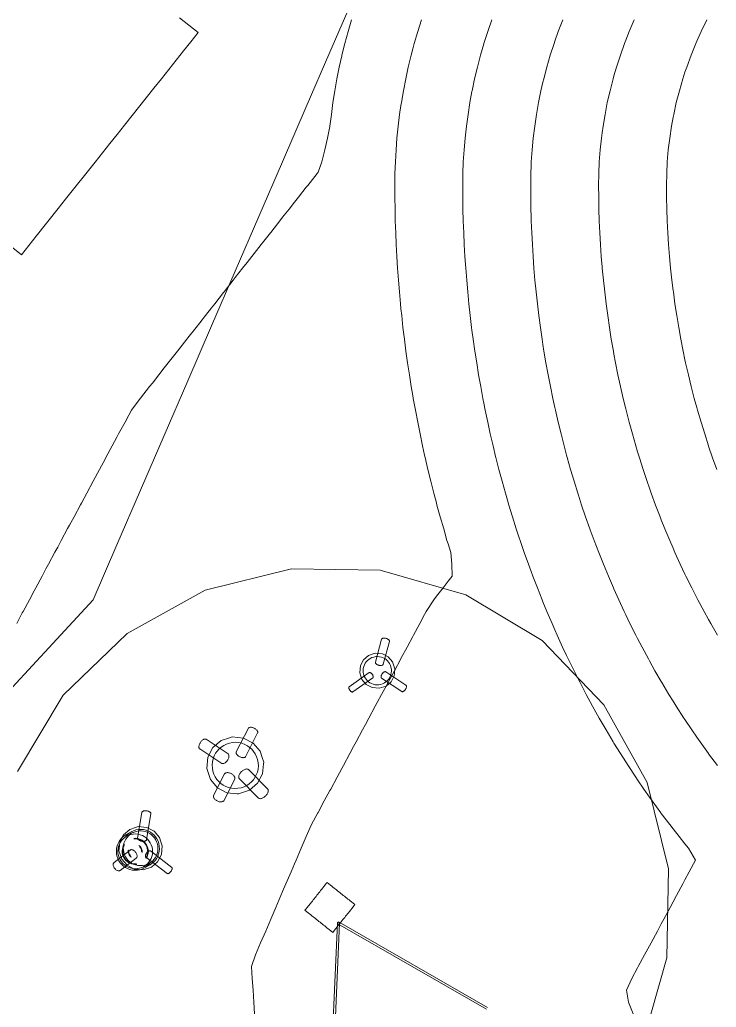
# Model space of a CAD drawing. Header units: millimetres. Extents: x -31757 to 121236, y -27283 to 59400.
# Drawn here: x 61016 to 66902, y 12460 to 20803 of the extents above; entities that cross this region are included whole.
import ezdxf

# ---------------------------------------------------------------- set-up
doc = ezdxf.new("R2010")
doc.units = ezdxf.units.MM
doc.layers.add('10_見えがかり', color=7, linetype='Continuous', lineweight=13)
doc.layers.add('30_敷地・外構', color=8, linetype='Continuous', lineweight=9)

msp = doc.modelspace()

# ---------------------------------------------------------------- linework, layer by layer
at = {"layer": '10_見えがかり'}
for points in [[(62367.2, 20820), (62523.7, 20695.5), (62461.5, 20617.3), (62399.2, 20539), (62212.5, 20304.2), (62150.2, 20226), (61901.2, 19912.9), (61839, 19834.7), (61776.7, 19756.4), (61714.5, 19678.1), (61652.2, 19599.9), (61403.2, 19286.8), (61340.9, 19208.6), (61154.2, 18973.8), (61091.9, 18895.5), (61029.7, 18817.3), (60560.1, 19190.8)], [(61924.1, 15618.4), (62581.7, 15982.9), (63311.2, 16164.8), (64062.9, 16151.6), (64785.6, 15944.4), (65430, 15557.2), (65952.3, 15016.4), (66316.8, 14358.8), (66498.7, 13629.3), (66485.5, 12877.6), (66278.3, 12154.9), (65891.1, 11510.4), (65350.3, 10988.2), (64692.7, 10623.7), (63963.2, 10441.8), (63211.5, 10454.9), (62488.8, 10662.1), (61844.3, 11049.4), (61322.1, 11590.2), (60957.6, 12247.7)], [(60996, 14451.7), (61383.3, 15096.1), (61924.1, 15618.4)], [(64045.8, 15350.4), (64041.9, 15351.9), (64038.1, 15353.6), (64034.4, 15355.7), (64031, 15357.9), (64028, 15360.4), (64025.5, 15362.9), (64023.6, 15365.5), (64022.3, 15368), (64021.6, 15370.5), (64021.4, 15372.7), (64021.7, 15374.8), (64074.2, 15568.8), (64075, 15570.7), (64076.3, 15572.6), (64078.2, 15574.3), (64080.6, 15575.9), (64083.5, 15577.1), (64087, 15578.1), (64090.8, 15578.7), (64094.8, 15578.9), (64099, 15578.8), (64103.2, 15578.4), (64107.4, 15577.7), (64111.3, 15576.7), (64115.2, 15575.6), (64119.1, 15574.1), (64123, 15572.3), (64126.7, 15570.3), (64130.1, 15568), (64133, 15565.6), (64135.5, 15563.1), (64137.4, 15560.5), (64138.8, 15557.9), (64139.5, 15555.5), (64139.7, 15553.2), (64139.4, 15551.2), (64086.9, 15357.2), (64086.1, 15355.2), (64084.8, 15353.3), (64082.9, 15351.6), (64080.5, 15350.1), (64077.5, 15348.8), (64074.1, 15347.9), (64070.3, 15347.3), (64066.3, 15347), (64062.1, 15347.2), (64057.8, 15347.6), (64053.7, 15348.3), (64049.7, 15349.2), (64045.8, 15350.4)], [(63962.8, 15432.8), (64020.4, 15451.8), (64080.8, 15446.3), (64130.4, 15420.3), (64166.9, 15377.8), (64166.9, 15377.8), (64185.8, 15320.2), (64182.5, 15283.1), (64180.3, 15259.8), (64154.3, 15210.2), (64111.8, 15173.7), (64054.2, 15154.7), (63993.8, 15160.2), (63944.2, 15186.3), (63907.7, 15228.7), (63888.8, 15286.3), (63894.3, 15346.7), (63920.3, 15396.3), (63962.8, 15432.8)], [(63935.4, 15365.9), (63943.7, 15377.7), (63953.3, 15388.4), (63964.7, 15398.3), (63977.7, 15406.9), (63992.1, 15414), (64007.6, 15419.1), (64023.8, 15422.1), (64040.2, 15422.8), (64056.5, 15421.3), (64072.1, 15417.7), (64086.7, 15412.2), (64099.9, 15405.1), (64111.7, 15396.9), (64122.5, 15387.2), (64132.3, 15375.8), (64141, 15362.9), (64148, 15348.5), (64153.1, 15333), (64156.1, 15316.8), (64156.9, 15300.3), (64155.3, 15284.1), (64151.7, 15268.5), (64146.2, 15253.9), (64139.2, 15240.6), (64130.9, 15228.8), (64121.3, 15218.1), (64109.9, 15208.2), (64096.9, 15199.6), (64082.5, 15192.5), (64067, 15187.4), (64050.8, 15184.4), (64034.4, 15183.7), (64018.1, 15185.2), (64002.5, 15188.8), (63987.9, 15194.3), (63974.6, 15201.4), (63962.8, 15209.7), (63952.1, 15219.3), (63942.2, 15230.7), (63933.6, 15243.6), (63926.6, 15258), (63921.4, 15273.5), (63918.5, 15289.7), (63917.7, 15306.2), (63919.2, 15322.4), (63922.9, 15338), (63928.4, 15352.6), (63935.4, 15365.9)], [(63797.2, 15161.7), (63797.5, 15163.8), (63798.2, 15165.6), (63799.1, 15167.1), (63800.3, 15168.1), (63968.6, 15287.7), (63970, 15288.4), (63971.6, 15288.8), (63973.5, 15288.9), (63975.7, 15288.5), (63978.1, 15287.7), (63980.6, 15286.5), (63983.2, 15284.8), (63985.7, 15282.9), (63988.2, 15280.6), (63990.6, 15278.2), (63992.8, 15275.6), (63994.7, 15273), (63996.6, 15270.3), (63998.3, 15267.4), (63999.8, 15264.4), (64001.1, 15261.3), (64002.1, 15258.2), (64002.8, 15255.2), (64003.1, 15252.5), (64003.1, 15250), (64002.7, 15247.8), (64002.1, 15246), (64001.1, 15244.6), (64000, 15243.5), (63831.7, 15123.9), (63830.3, 15123.2), (63828.6, 15122.8), (63826.7, 15122.7), (63824.5, 15123.1), (63822.2, 15123.9), (63819.7, 15125.1), (63817.1, 15126.8), (63814.5, 15128.7), (63812, 15131), (63809.7, 15133.4), (63807.5, 15136), (63805.5, 15138.6), (63803.7, 15141.3), (63802, 15144.2), (63800.5, 15147.3), (63799.2, 15150.3), (63798.2, 15153.4), (63797.5, 15156.4), (63797.1, 15159.2), (63797.2, 15161.7)], [(64069.2, 15251.3), (64069.4, 15254.7), (64070, 15258.3), (64071, 15262), (64072.4, 15265.8), (64074.1, 15269.4), (64076, 15273), (64078, 15276.3), (64080.3, 15279.4), (64082.8, 15282.6), (64085.5, 15285.5), (64088.4, 15288.3), (64091.5, 15290.7), (64094.6, 15292.7), (64097.6, 15294.2), (64100.4, 15295.2), (64103.1, 15295.6), (64105.5, 15295.6), (64107.5, 15295.1), (64109.3, 15294.2), (64279.8, 15181.3), (64281.3, 15180), (64282.5, 15178.3), (64283.5, 15176.1), (64284.1, 15173.5), (64284.3, 15170.5), (64284.1, 15167.1), (64283.4, 15163.5), (64282.4, 15159.8), (64281, 15156), (64279.4, 15152.3), (64277.5, 15148.8), (64275.4, 15145.5), (64273.2, 15142.3), (64270.7, 15139.2), (64267.9, 15136.2), (64265, 15133.5), (64262, 15131.1), (64258.9, 15129.1), (64255.9, 15127.6), (64253, 15126.6), (64250.4, 15126.1), (64248, 15126.2), (64245.9, 15126.7), (64244.2, 15127.5), (64073.7, 15240.5), (64072.2, 15241.8), (64070.9, 15243.5), (64070, 15245.7), (64069.4, 15248.3), (64069.2, 15251.3)], [(62948, 14817), (62949.5, 14819.3), (62951.7, 14821.3), (62954.5, 14823), (62958, 14824.3), (62962.1, 14825.2), (62966.7, 14825.4), (62971.7, 14825.2), (62977, 14824.4), (62982.3, 14823.2), (62987.6, 14821.5), (62992.6, 14819.5), (62997.4, 14817.3), (63002, 14814.7), (63006.6, 14811.8), (63011.1, 14808.5), (63015.2, 14804.9), (63018.9, 14801.1), (63022, 14797.2), (63024.5, 14793.3), (63026.3, 14789.5), (63027.3, 14785.9), (63027.5, 14782.6), (63027.2, 14779.7), (63026.2, 14777.1), (62924.1, 14576.9), (62922.6, 14574.6), (62920.4, 14572.6), (62917.5, 14570.8), (62914, 14569.5), (62909.9, 14568.7), (62905.3, 14568.4), (62900.3, 14568.7), (62895.1, 14569.4), (62889.8, 14570.7), (62884.5, 14572.4), (62879.4, 14574.4), (62874.6, 14576.6), (62870, 14579.2), (62865.4, 14582.1), (62861, 14585.4), (62856.8, 14589), (62853.1, 14592.7), (62850, 14596.6), (62847.5, 14600.6), (62845.8, 14604.4), (62844.8, 14608), (62844.5, 14611.3), (62844.9, 14614.2), (62845.9, 14616.8), (62948, 14817)], [(62529.9, 14659.4), (62530, 14664.5), (62530.8, 14670.1), (62532.2, 14675.8), (62534.2, 14681.5), (62536.6, 14687.1), (62539.4, 14692.5), (62542.5, 14697.5), (62545.9, 14702.3), (62549.7, 14707), (62553.9, 14711.4), (62558.4, 14715.5), (62563.1, 14719.1), (62567.8, 14722), (62572.6, 14724.1), (62577.1, 14725.5), (62581.3, 14726.1), (62585.1, 14725.9), (62588.4, 14725), (62591.2, 14723.6), (62776.3, 14601.7), (62778.8, 14599.6), (62780.9, 14596.9), (62782.5, 14593.5), (62783.7, 14589.4), (62784.2, 14584.7), (62784, 14579.5), (62783.3, 14574), (62781.8, 14568.3), (62779.9, 14562.5), (62777.4, 14556.9), (62774.6, 14551.6), (62771.6, 14546.6), (62768.2, 14541.8), (62764.4, 14537.1), (62760.2, 14532.7), (62755.7, 14528.6), (62751, 14525), (62746.2, 14522.1), (62741.5, 14520), (62737, 14518.6), (62732.8, 14518), (62729, 14518.2), (62725.7, 14519), (62722.8, 14520.5), (62537.7, 14642.4), (62535.3, 14644.4), (62533.2, 14647.2), (62531.5, 14650.6), (62530.4, 14654.7), (62529.9, 14659.4)], [(62716.9, 14712.7), (62789.2, 14736.4), (62809.9, 14743.3), (62907.5, 14734.4), (62987.6, 14692.3), (63046.6, 14623.7), (63064.1, 14570.5), (63077.2, 14530.7), (63075.9, 14516.4), (63068.3, 14433.1), (63026.2, 14353), (62957.6, 14294), (62881.1, 14268.8), (62864.6, 14263.4), (62853.9, 14264.3), (62767, 14272.2), (62686.9, 14314.3), (62627.9, 14382.9), (62597.3, 14476), (62606.2, 14573.5), (62648.2, 14653.7), (62716.9, 14712.7)], [(62671.1, 14605.5), (62684.6, 14624.7), (62700.4, 14642.2), (62718.9, 14658.3), (62740, 14672.4), (62763.5, 14683.8), (62788.8, 14692.2), (62815.2, 14697.1), (62842, 14698.3), (62868.5, 14695.8), (62893.9, 14689.9), (62917.7, 14680.9), (62939.4, 14669.4), (62958.6, 14655.9), (62976.1, 14640.2), (62992.2, 14621.7), (63006.3, 14600.5), (63017.8, 14577.1), (63026.1, 14551.8), (63031, 14525.4), (63032.2, 14498.6), (63029.7, 14472.1), (63023.8, 14446.6), (63014.9, 14422.8), (63003.4, 14401.2), (62989.9, 14381.9), (62974.1, 14364.4), (62955.6, 14348.4), (62934.5, 14334.3), (62911, 14322.8), (62885.7, 14314.4), (62859.3, 14309.6), (62832.5, 14308.4), (62806, 14310.8), (62780.6, 14316.7), (62756.8, 14325.7), (62735.1, 14337.2), (62715.9, 14350.7), (62698.4, 14366.4), (62682.3, 14384.9), (62668.2, 14406.1), (62656.7, 14429.6), (62648.4, 14454.8), (62643.5, 14481.2), (62642.3, 14508.1), (62644.8, 14534.6), (62650.7, 14560), (62659.6, 14583.8), (62671.1, 14605.5)], [(62652.7, 14238), (62652.5, 14241.9), (62653.1, 14245.4), (62654.2, 14248.4), (62747.2, 14431.3), (62749, 14434.1), (62751.5, 14436.5), (62754.7, 14438.7), (62758.6, 14440.3), (62763.2, 14441.5), (62768.3, 14442), (62773.8, 14442), (62779.6, 14441.3), (62785.4, 14440.1), (62791.2, 14438.4), (62796.7, 14436.3), (62801.9, 14433.8), (62807, 14431.1), (62811.9, 14427.8), (62816.7, 14424.2), (62821.1, 14420.2), (62825.1, 14415.9), (62828.4, 14411.5), (62831, 14407), (62832.7, 14402.7), (62833.7, 14398.5), (62833.9, 14394.7), (62833.3, 14391.2), (62832.2, 14388.1), (62739.2, 14205.2), (62737.4, 14202.5), (62734.9, 14200), (62731.7, 14197.9), (62727.8, 14196.2), (62723.2, 14195.1), (62718.1, 14194.5), (62712.6, 14194.6), (62706.8, 14195.2), (62701, 14196.5), (62695.2, 14198.2), (62689.7, 14200.3), (62684.5, 14202.7), (62679.4, 14205.5), (62674.5, 14208.7), (62669.7, 14212.4), (62665.2, 14216.4), (62661.3, 14220.6), (62658, 14225.1), (62655.4, 14229.5), (62653.7, 14233.9), (62652.7, 14238)], [(62866.2, 14405.5), (62866.7, 14410.9), (62868, 14416.7), (62870.1, 14422.7), (62873, 14428.8), (62876.5, 14434.7), (62880.5, 14440.4), (62884.9, 14445.7), (62889.4, 14450.6), (62894.3, 14455.1), (62899.7, 14459.4), (62905.4, 14463.3), (62911.4, 14466.8), (62917.5, 14469.6), (62923.5, 14471.6), (62929.3, 14472.9), (62934.8, 14473.3), (62939.6, 14472.8), (62943.9, 14471.7), (62947.5, 14469.9), (62950.4, 14467.5), (63110.4, 14305.7), (63112.8, 14302.8), (63114.5, 14299.2), (63115.7, 14294.9), (63116, 14290), (63115.6, 14284.6), (63114.2, 14278.8), (63112.1, 14272.8), (63109.3, 14266.7), (63105.8, 14260.8), (63101.8, 14255.1), (63097.4, 14249.8), (63092.8, 14244.9), (63087.9, 14240.4), (63082.6, 14236.1), (63076.8, 14232.2), (63070.8, 14228.7), (63064.7, 14225.9), (63058.7, 14223.9), (63052.9, 14222.6), (63047.5, 14222.2), (63042.6, 14222.7), (63038.4, 14223.8), (63034.8, 14225.6), (63031.9, 14228), (62871.8, 14389.8), (62869.5, 14392.7), (62867.7, 14396.3), (62866.6, 14400.6), (62866.2, 14405.5)], [(62056.4, 13862.4), (62051.7, 13862.8), (62047.1, 13863.4), (62042.6, 13864.3), (62037.9, 13865.5), (62033.4, 13867), (62029, 13868.8), (62024.9, 13871), (62021.2, 13873.3), (62018.1, 13875.9), (62015.7, 13878.5), (62013.9, 13881.1), (62012.7, 13883.7), (62012.2, 13886.2), (62012.3, 13888.5), (62048.3, 14106.7), (62049, 14109), (62050.2, 14111.1), (62052.1, 14113.2), (62054.7, 14115.2), (62057.8, 14116.9), (62061.6, 14118.3), (62065.8, 14119.3), (62070.4, 14120), (62075.1, 14120.4), (62080, 14120.4), (62084.7, 14120), (62089.3, 14119.4), (62093.8, 14118.5), (62098.4, 14117.3), (62103, 14115.8), (62107.4, 14113.9), (62111.5, 14111.8), (62115.2, 14109.4), (62118.3, 14106.9), (62120.7, 14104.3), (62122.5, 14101.6), (62123.7, 14099), (62124.2, 14096.6), (62124.1, 14094.2), (62088.1, 13876.1), (62087.4, 13873.8), (62086.2, 13871.6), (62084.3, 13869.5), (62081.7, 13867.6), (62078.5, 13865.9), (62074.8, 13864.5), (62070.6, 13863.4), (62066, 13862.7), (62061.3, 13862.4), (62056.4, 13862.4)], [(61839.2, 13824.2), (61846.5, 13843.6), (61855.9, 13861.4), (61866.9, 13877.1), (61879.8, 13891.4), (61894.9, 13904.5), (61912.2, 13915.9), (61957.7, 13942.2), (61976.9, 13951.5), (61997.5, 13958.3), (62019.1, 13962.2), (62041, 13963.1), (62062.7, 13961), (62083.5, 13956), (62102.9, 13948.6), (62120.6, 13939.1), (62136.3, 13928), (62150.6, 13915), (62163.8, 13899.8), (62175.3, 13882.4), (62184.7, 13863.2), (62191.5, 13842.4), (62195.5, 13820.8), (62196.5, 13798.8), (62194.5, 13777.1), (62189.7, 13756.3), (62182.4, 13736.8), (62173, 13719.1), (62162, 13703.4), (62149.1, 13689.1), (62134, 13676), (62116.7, 13664.5), (62071.2, 13638.2), (62052, 13628.9), (62031.4, 13622.2), (62009.8, 13618.3), (61987.9, 13617.4), (61966.2, 13619.5), (61945.4, 13624.4), (61926, 13631.8), (61908.3, 13641.3), (61892.6, 13652.5), (61878.3, 13665.4), (61865.1, 13680.6), (61853.6, 13698), (61844.2, 13717.3), (61837.4, 13738), (61833.4, 13759.7), (61832.4, 13781.7), (61834.4, 13803.4), (61839.2, 13824.2)], [(61888.7, 13882.2), (61902.7, 13894.3), (61918.6, 13904.8), (61964.1, 13931.1), (61981.7, 13939.7), (62000.7, 13945.9), (62020.5, 13949.5), (62040.7, 13950.3), (62060.6, 13948.4), (62079.8, 13943.8), (62097.6, 13937), (62113.9, 13928.3), (62128.4, 13918), (62141.6, 13906.1), (62153.7, 13892.1), (62164.3, 13876.1), (62172.9, 13858.4), (62179.2, 13839.3), (62182.9, 13819.4), (62183.8, 13799.1), (62181.9, 13779.2), (62177.5, 13760), (62170.8, 13742.1), (62162.1, 13725.8), (62152, 13711.4), (62140.2, 13698.2), (62126.3, 13686.2), (62110.4, 13675.6), (62064.8, 13649.3), (62047.2, 13640.8), (62028.2, 13634.6), (62008.4, 13631), (61988.2, 13630.1), (61968.3, 13632.1), (61949.1, 13636.6), (61931.3, 13643.4), (61915, 13652.2), (61900.5, 13662.4), (61887.3, 13674.3), (61875.2, 13688.4), (61864.7, 13704.3), (61856, 13722.1), (61849.7, 13741.1), (61846.1, 13761.1), (61845.1, 13781.3), (61847, 13801.3), (61851.4, 13820.4), (61858.1, 13838.3), (61866.8, 13854.6), (61876.9, 13869.1), (61888.7, 13882.2)], [(61893.2, 13917.9), (61945.5, 13962.9), (61994.9, 13979.1), (62016.4, 13986.2), (62090.7, 13979.4), (62151.8, 13947.4), (62196.7, 13895.1), (62209, 13857.7), (62220, 13824.2), (62213.3, 13749.9), (62181.2, 13688.8), (62128.9, 13643.9), (62058, 13620.5), (61983.7, 13627.3), (61922.7, 13659.4), (61877.7, 13711.6), (61862, 13759.2), (61854.4, 13782.5), (61858.1, 13823.5), (61861.2, 13856.9), (61893.2, 13917.9)], [(61925.3, 13917.6), (61912.5, 13903.4), (61909.2, 13898.7), (61909.2, 13898.7), (61918.6, 13904.8), (61964.1, 13931.1), (61973.1, 13935.5), (61973, 13935.8), (61952, 13932), (61935.7, 13926.7), (61925.3, 13917.6)], [(62034.2, 13917.6), (62015.1, 13922.1), (61995.2, 13924), (61975, 13923.2), (61955.2, 13919.6), (61942.2, 13915.4), (61934.2, 13908.5), (61922.4, 13895.4), (61912.3, 13880.9), (61903.6, 13864.6), (61896.9, 13846.7), (61892.5, 13827.5), (61890.7, 13807.6), (61891.6, 13787.3), (61895.2, 13767.4), (61901.5, 13748.3), (61910.2, 13730.6), (61920.8, 13714.6), (61932.9, 13700.6), (61946, 13688.7), (61960.5, 13678.5), (61976.8, 13669.7), (61994.7, 13662.9), (62013.8, 13658.4), (62033.7, 13656.4), (62053.9, 13657.2), (62073.7, 13660.8), (62086.7, 13665.1), (62094.7, 13672), (62106.5, 13685.1), (62116.6, 13699.6), (62125.3, 13715.9), (62132, 13733.8), (62136.4, 13752.9), (62138.3, 13772.9), (62137.3, 13793.1), (62133.7, 13813), (62127.4, 13832.1), (62118.7, 13849.8), (62108.1, 13865.8), (62096, 13879.8), (62082.9, 13891.7), (62068.4, 13902), (62052.1, 13910.7), (62034.2, 13917.6)], [(61978.9, 13886.5), (61979.2, 13886.7), (61994.3, 13887.3), (62009.3, 13885.8), (62023.6, 13882.4), (62037, 13877.3), (62049.2, 13870.8), (62060.1, 13863.1), (62070, 13854.1), (62079, 13843.6), (62087, 13831.6), (62093.5, 13818.4), (62098.2, 13804), (62100.9, 13789.1), (62101.6, 13773.9), (62100.2, 13759), (62096.9, 13744.6), (62091.9, 13731.2), (62085.4, 13718.9), (62085.1, 13718.8), (62091.6, 13731), (62096.6, 13744.4), (62100, 13758.8), (62101.3, 13773.8), (62100.7, 13788.9), (62097.9, 13803.9), (62093.2, 13818.2), (62086.7, 13831.5), (62078.8, 13843.5), (62069.7, 13854), (62059.8, 13862.9), (62049, 13870.6), (62036.7, 13877.2), (62023.3, 13882.3), (62009, 13885.7), (61994.1, 13887.1), (61978.9, 13886.5)], [(61979.6, 13882.7), (61994.2, 13883.3), (62008.6, 13881.9), (62022.5, 13878.6), (62035.4, 13873.7), (62047.2, 13867.4), (62057.6, 13860), (62067.1, 13851.4), (62075.9, 13841.2), (62083.5, 13829.7), (62089.8, 13816.9), (62094.3, 13803.1), (62097, 13788.7), (62097.6, 13774), (62096.3, 13759.6), (62093.1, 13745.8), (62088.2, 13732.8), (62082, 13721), (62081.7, 13720.9), (62088, 13732.7), (62092.8, 13745.6), (62096, 13759.5), (62097.4, 13773.9), (62096.7, 13788.5), (62094, 13802.9), (62089.5, 13816.7), (62083.3, 13829.5), (62075.6, 13841.1), (62066.9, 13851.2), (62057.3, 13859.8), (62046.9, 13867.2), (62035.1, 13873.5), (62022.2, 13878.5), (62008.4, 13881.7), (61994, 13883.1), (61979.4, 13882.6), (61979.6, 13882.7)], [(61950.6, 13789.7), (61953.7, 13790.9), (61957.4, 13791.6), (61961.4, 13791.6), (61965.7, 13790.9), (61970.2, 13789.5), (61974.8, 13787.5), (61979.3, 13784.9), (61983.7, 13781.7), (61987.7, 13778.2), (61991.4, 13774.4), (61994.7, 13770.5), (61997.7, 13766.3), (62000.5, 13761.8), (62002.9, 13756.9), (62004.8, 13751.9), (62006.2, 13746.9), (62007.1, 13741.9), (62007.3, 13737.2), (62006.9, 13732.9), (62005.8, 13729), (62004.3, 13725.7), (62002.3, 13722.9), (62000, 13720.7), (61865, 13616.1), (61862.3, 13614.4), (61859.2, 13613.2), (61855.5, 13612.6), (61851.5, 13612.6), (61847.2, 13613.2), (61842.7, 13614.6), (61838.1, 13616.6), (61833.6, 13619.3), (61829.2, 13622.4), (61825.2, 13626), (61821.5, 13629.8), (61818.2, 13633.7), (61815.2, 13637.9), (61812.4, 13642.4), (61810, 13647.2), (61808.1, 13652.2), (61806.7, 13657.2), (61805.8, 13662.2), (61805.6, 13666.9), (61806, 13671.3), (61807.1, 13675.1), (61808.6, 13678.5), (61810.6, 13681.2), (61812.9, 13683.4), (61947.9, 13788), (61950.6, 13789.7)], [(61886.2, 13809.4), (61891.3, 13822.9), (61897.7, 13835.1), (61898, 13835.2), (61891.5, 13823), (61886.5, 13809.6), (61883.2, 13795.2), (61881.8, 13780.2), (61882.5, 13765.1), (61885.2, 13750.1), (61889.9, 13735.8), (61896.4, 13722.5), (61904.4, 13710.5), (61913.4, 13700), (61923.3, 13691.1), (61934.2, 13683.4), (61946.4, 13676.9), (61959.8, 13671.7), (61974.1, 13668.3), (61989.1, 13666.9), (62004.2, 13667.5), (62003.9, 13667.3), (61988.8, 13666.7), (61973.9, 13668.2), (61959.5, 13671.6), (61946.1, 13676.7), (61933.9, 13683.3), (61923, 13690.9), (61913.2, 13699.9), (61904.1, 13710.4), (61896.1, 13722.4), (61889.7, 13735.7), (61884.9, 13750), (61882.2, 13764.9), (61881.5, 13780.1), (61882.9, 13795.1), (61886.2, 13809.4)], [(61886.1, 13765.4), (61885.5, 13780), (61886.8, 13794.4), (61890, 13808.3), (61894.9, 13821.2), (61901.1, 13833), (61901.4, 13833.1), (61895.2, 13821.3), (61890.3, 13808.4), (61887.1, 13794.6), (61885.8, 13780.1), (61886.4, 13765.5), (61889.1, 13751.1), (61893.6, 13737.3), (61899.9, 13724.5), (61907.5, 13712.9), (61916.3, 13702.8), (61925.8, 13694.2), (61936.2, 13686.8), (61948, 13680.5), (61960.9, 13675.6), (61974.8, 13672.3), (61989.2, 13670.9), (62003.7, 13671.5), (62003.5, 13671.3), (61988.9, 13670.7), (61974.5, 13672.1), (61960.7, 13675.4), (61947.7, 13680.3), (61936, 13686.7), (61925.5, 13694.1), (61916, 13702.7), (61907.3, 13712.8), (61899.6, 13724.4), (61893.4, 13737.2), (61888.8, 13750.9), (61886.1, 13765.4)], [(61934.6, 13762.6), (61933.2, 13770.5), (61932.8, 13778.6), (61933.5, 13786.6), (61933.8, 13786.8), (61933.1, 13778.8), (61933.4, 13770.7), (61934.9, 13762.7), (61937.4, 13755.1), (61940.9, 13748), (61945.1, 13741.6), (61950, 13736), (61955.2, 13731.2), (61961, 13727.1), (61960.7, 13727), (61954.9, 13731.1), (61949.7, 13735.8), (61944.8, 13741.4), (61940.6, 13747.8), (61937.2, 13754.9), (61934.6, 13762.6)], [(61938.5, 13763.5), (61937.1, 13771), (61936.8, 13778.5), (61937.1, 13778.7), (61937.4, 13771.1), (61938.8, 13763.7), (61941.1, 13756.6), (61944.3, 13750), (61948.3, 13744), (61952.8, 13738.8), (61952.5, 13738.6), (61948, 13743.8), (61944.1, 13749.8), (61940.8, 13756.4), (61938.5, 13763.5)], [(62027.9, 13822.8), (62022.1, 13826.9), (62022.4, 13827), (62028.2, 13822.9), (62033.4, 13818.2), (62038.3, 13812.6), (62042.5, 13806.2), (62046, 13799.1), (62048.5, 13791.5), (62050, 13783.5), (62050.3, 13775.4), (62049.6, 13767.4), (62049.3, 13767.3), (62050, 13775.2), (62049.7, 13783.3), (62048.2, 13791.3), (62045.7, 13798.9), (62042.2, 13806), (62038, 13812.4), (62033.2, 13818), (62027.9, 13822.8)], [(62030.3, 13815.2), (62030.6, 13815.4), (62035.1, 13810.2), (62039.1, 13804.2), (62042.3, 13797.6), (62044.6, 13790.5), (62046, 13783.1), (62046.3, 13775.5), (62046.1, 13775.4), (62045.7, 13782.9), (62044.4, 13790.3), (62042, 13797.4), (62038.8, 13804), (62034.8, 13810), (62030.3, 13815.2)], [(62077.8, 13739.6), (62078.3, 13742.9), (62079.3, 13746.4), (62080.7, 13750), (62082.4, 13753.6), (62084.3, 13757.1), (62086.5, 13760.5), (62088.8, 13763.7), (62091.3, 13766.7), (62094, 13769.6), (62096.9, 13772.4), (62099.9, 13775), (62103.1, 13777.3), (62106.2, 13779.1), (62109.2, 13780.5), (62112, 13781.3), (62114.6, 13781.7), (62116.8, 13781.6), (62118.7, 13781.1), (62120.3, 13780.2), (62300.7, 13641.3), (62302, 13640), (62303, 13638.3), (62303.7, 13636.1), (62304, 13633.6), (62303.9, 13630.6), (62303.3, 13627.4), (62302.3, 13623.9), (62301, 13620.3), (62299.3, 13616.7), (62297.3, 13613.1), (62295.1, 13609.7), (62292.8, 13606.6), (62290.4, 13603.6), (62287.7, 13600.6), (62284.8, 13597.8), (62281.7, 13595.2), (62278.6, 13593), (62275.5, 13591.2), (62272.4, 13589.8), (62269.6, 13588.9), (62267.1, 13588.5), (62264.8, 13588.7), (62262.9, 13589.2), (62261.3, 13590.1), (62080.9, 13729), (62079.6, 13730.3), (62078.6, 13732), (62077.9, 13734.1), (62077.6, 13736.7), (62077.8, 13739.6)], [(62055.8, 13644.9), (62055.9, 13644.6), (62076.9, 13648.4), (62093.2, 13653.8), (62103.6, 13662.8), (62116.5, 13677.1), (62119.7, 13681.7), (62119.7, 13681.8), (62110.4, 13675.6), (62064.8, 13649.3), (62055.8, 13644.9)], [(63488.7, 13357.5), (63496.4, 13367.3), (63504.2, 13377.1), (63512, 13386.9), (63519.8, 13396.6), (63527.6, 13406.4), (63535.4, 13416.2), (63543.1, 13426), (63550.9, 13435.8), (63558.7, 13445.6), (63566.5, 13455.3), (63597.6, 13494.5), (63605.4, 13504.3), (63613.2, 13514), (63642.5, 13490.7), (63652.3, 13482.9), (63662.1, 13475.1), (63671.9, 13467.4), (63681.6, 13459.6), (63691.4, 13451.8), (63701.2, 13444), (63711, 13436.2), (63720.8, 13428.4), (63730.6, 13420.7), (63740.3, 13412.9), (63750.1, 13405.1), (63759.9, 13397.3), (63769.7, 13389.5), (63779.5, 13381.8), (63789.3, 13374), (63799, 13366.2), (63808.8, 13358.4), (63818.6, 13350.6), (63848, 13327.3), (63840.2, 13317.5), (63832.4, 13307.7), (63801.3, 13268.6), (63793.5, 13258.8), (63785.7, 13249), (63777.9, 13239.2), (63770.1, 13229.5), (63762.4, 13219.7), (63754.6, 13209.9), (63746.8, 13200.1), (63739, 13190.3), (63731.2, 13180.5), (63723.4, 13170.8), (63715.7, 13161), (63707.9, 13151.2), (63676.8, 13112.1), (63669, 13102.3), (63661.2, 13092.5), (63631.8, 13115.8), (63622.1, 13123.6), (63612.3, 13131.4), (63602.5, 13139.2), (63592.7, 13147), (63582.9, 13154.8), (63573.2, 13162.5), (63563.4, 13170.3), (63553.6, 13178.1), (63543.8, 13185.9), (63534, 13193.7), (63524.2, 13201.4), (63514.5, 13209.2), (63504.7, 13217), (63494.9, 13224.8), (63485.1, 13232.6), (63475.3, 13240.4), (63465.5, 13248.1), (63455.8, 13255.9), (63426.4, 13279.3), (63434.2, 13289), (63442, 13298.8), (63473.1, 13338), (63480.9, 13347.7), (63488.7, 13357.5)], [(63637.2, 11726.6), (63700.5, 13172.2), (63700.6, 13173), (63700.8, 13173.7), (63701.2, 13174.5), (63701.8, 13175.2), (63702.5, 13175.9), (63703.3, 13176.5), (63704.3, 13177), (63705.3, 13177.4), (63706.4, 13177.7), (63707.5, 13177.9), (63708.6, 13178), (63709.7, 13178), (63710.8, 13177.9), (63711.9, 13177.7), (63713, 13177.4), (63714.1, 13177), (63715.1, 13176.5), (63716, 13175.9), (63716.8, 13175.2), (63717.4, 13174.5), (63717.9, 13173.7), (63718.2, 13173), (63718.4, 13172.2), (63718.5, 13171.4), (63655.2, 11725.8)], [(63701.9, 13169.9), (63702, 13171), (63702.2, 13172.2), (63702.5, 13173.3), (63702.9, 13174.3), (63703.4, 13175.3), (63704, 13176.2), (63704.7, 13177.1), (63705.5, 13177.9), (63706.4, 13178.7), (63707.4, 13179.3), (63708.4, 13179.8), (63709.4, 13180.2), (63710.4, 13180.3), (63711.4, 13180.4), (63712.3, 13180.3), (63713.2, 13180), (63713.9, 13179.6), (64968.7, 12458.8)], [(64959.7, 12443.2), (63705, 13164), (63704.3, 13164.5), (63703.6, 13165.1), (63703.1, 13165.9), (63702.6, 13166.7), (63702.2, 13167.7), (63702, 13168.8), (63701.9, 13169.9)]]:
    msp.add_lwpolyline(points, dxfattribs=at)
at = {"layer": '30_敷地・外構'}
for points in [[(60951.6, 15160.6), (61294.4, 15532), (61637.3, 15903.4), (61837.4, 16365.9), (62037.4, 16828.4), (62237.4, 17290.8), (62437.4, 17753.3), (62637.5, 18215.8), (62837.5, 18678.3), (63037.5, 19140.8), (63237.5, 19603.3), (63437.6, 20065.8), (63637.6, 20528.3), (63837.6, 20990.8)], [(60990.1, 15703.4), (61037.3, 15791.2), (61043.9, 15803.4), (61097.8, 15903.4), (61137.3, 15976.9), (61151.6, 16003.4), (61205.5, 16103.4), (61237.3, 16162.6), (61259.3, 16203.4), (61313.2, 16303.4), (61337.4, 16348.3), (61367, 16403.4), (61420.9, 16503.4), (61437.4, 16534), (61474.7, 16603.4), (61528.6, 16703.4), (61537.4, 16719.7), (61582.4, 16803.4), (61636.3, 16903.4), (61637.4, 16905.4), (61690.1, 17003.4), (61737.4, 17091.1), (61744, 17103.4), (61797.8, 17203.4), (61837.4, 17276.8), (61851.7, 17303.4), (61905.5, 17403.4), (61937.4, 17462.6), (61960.7, 17503.4), (62034.9, 17603.4), (62037.4, 17606.6), (62113.5, 17703.4), (62137.4, 17733.8), (62192, 17803.4), (62237.4, 17861.1), (62270.6, 17903.3), (62337.4, 17988.4), (62349.2, 18003.3), (62427.8, 18103.3), (62437.4, 18115.6), (62506.4, 18203.3), (62537.5, 18242.9), (62584.9, 18303.3), (62637.5, 18370.2), (62663.5, 18403.3), (62737.5, 18497.4), (62742.1, 18503.3), (62820.7, 18603.3), (62837.5, 18624.7), (62899.2, 18703.3), (62937.5, 18752), (62977.8, 18803.3), (63037.5, 18879.3), (63056.4, 18903.3), (63135, 19003.3), (63137.5, 19006.5), (63213.5, 19103.3), (63237.5, 19133.8), (63292.1, 19203.3), (63337.5, 19261.1), (63370.7, 19303.3), (63437.5, 19388.3), (63449.3, 19403.3), (63527.9, 19503.3), (63537.5, 19515.6), (63569.7, 19603.3), (63594.8, 19703.3), (63616.1, 19803.3), (63637.5, 19901.9), (63637.7, 19903.3), (63649.2, 20003.3), (63662.9, 20103.3), (63678.6, 20203.3), (63696.6, 20303.3), (63716.6, 20403.3), (63737.6, 20497.3), (63738.9, 20503.3), (63763.4, 20603.3), (63790, 20703.3), (63818.9, 20803.3)], [(63001, 12403.3), (62994.3, 12503.3), (62987.7, 12603.3), (62981, 12703.3), (62974.4, 12803.3), (63008.4, 12903.3), (63037.2, 12970.4), (63051.2, 13003.3), (63094.1, 13103.3), (63137, 13203.3), (63137.2, 13203.8), (63179.8, 13303.3), (63222.7, 13403.3), (63237.2, 13437.1), (63265.6, 13503.3), (63308.4, 13603.3), (63337.2, 13670.4), (63351.3, 13703.3), (63394.1, 13803.3), (63437, 13903.3), (63437.2, 13903.8), (63481.8, 14003.3), (63535.7, 14103.3), (63537.2, 14106.1), (63589.6, 14203.3), (63637.2, 14291.8), (63643.4, 14303.3), (63697.3, 14403.3), (63737.2, 14477.5), (63751.1, 14503.3), (63805, 14603.3), (63837.3, 14663.2), (63858.8, 14703.3), (63912.7, 14803.3), (63937.3, 14848.9), (63966.5, 14903.3), (64020.4, 15003.3), (64037.3, 15034.7), (64074.2, 15103.2), (64128.1, 15203.2), (64137.3, 15220.4), (64181.9, 15303.2), (64235.8, 15403.2), (64237.3, 15406.1), (64289.6, 15503.2), (64337.3, 15591.8), (64343.5, 15603.2), (64397.3, 15703.2), (64437.3, 15777.5), (64451.2, 15803.2), (64514.3, 15903.2), (64537.3, 15932.5), (64592.9, 16003.2), (64637.3, 16059.8), (64668.7, 16103.2), (64665.9, 16203.2), (64659.5, 16303.2), (64637.4, 16374.1), (64624.2, 16403.2), (64598.4, 16503.2), (64569.6, 16603.2), (64541.9, 16703.2), (64537.4, 16720.3), (64515.4, 16803.2), (64489.9, 16903.2), (64465.6, 17003.2), (64442.3, 17103.2), (64437.4, 17125.1), (64420.1, 17203.2), (64398.9, 17303.2), (64378.8, 17403.2), (64359.7, 17503.2), (64341.6, 17603.2), (64337.4, 17627.8), (64324.6, 17703.2), (64308.6, 17803.2), (64293.5, 17903.2), (64279.5, 18003.2), (64266.5, 18103.2), (64254.4, 18203.2), (64243.4, 18303.2), (64237.5, 18361.9), (64233.3, 18403.2), (64224.2, 18503.2), (64216.1, 18603.2), (64208.9, 18703.2), (64202.7, 18803.2), (64197.4, 18903.2), (64193.1, 19003.2), (64189.8, 19103.2), (64187.4, 19203.2), (64186, 19303.2), (64185.5, 19403.2), (64186.7, 19503.2), (64190, 19603.2), (64195.7, 19703.2), (64203.6, 19803.2), (64213.8, 19903.2), (64226.3, 20003.2), (64237.6, 20079.5), (64241.1, 20103.2), (64258.2, 20203.2), (64277.6, 20303.2), (64299.3, 20403.2), (64323.5, 20503.2), (64337.6, 20556.6), (64350, 20603.2), (64378.9, 20703.2), (64410.4, 20803.2)], [(66199.7, 12403.1), (66159.7, 12503.1), (66143.7, 12603.1), (66189, 12703.1), (66237.2, 12792.5), (66242.9, 12803.1), (66296.7, 12903.1), (66337.2, 12978.2), (66350.6, 13003.1), (66404.4, 13103.1), (66437.2, 13163.9), (66458.3, 13203.1), (66512.2, 13303.1), (66537.2, 13349.6), (66566, 13403.1), (66619.9, 13503.1), (66637.2, 13535.3), (66673.7, 13603.1), (66727.6, 13703.1), (66668.1, 13803.1), (66637.2, 13840.8), (66587.1, 13903.1), (66537.2, 13966.5), (66509, 14003.1), (66437.2, 14098), (66433.4, 14103.1), (66360.6, 14203.1), (66337.2, 14235.8), (66290.1, 14303.1), (66237.2, 14380.3), (66221.9, 14403.1), (66156, 14503.1), (66137.2, 14532.2), (66092.2, 14603.1), (66037.3, 14692), (66030.4, 14703.1), (65970.8, 14803.1), (65937.3, 14860.8), (65913, 14903.1), (65857.1, 15003.1), (65837.3, 15039.5), (65803, 15103.2), (65750.7, 15203.2), (65737.3, 15229.4), (65700.1, 15303.2), (65651.1, 15403.2), (65637.3, 15432.1), (65603.8, 15503.2), (65558, 15603.2), (65537.3, 15649.7), (65513.8, 15703.2), (65471.1, 15803.2), (65437.3, 15884.8), (65429.8, 15903.2), (65390, 16003.2), (65351.6, 16103.2), (65337.3, 16141.5), (65314.6, 16203.2), (65279, 16303.2), (65244.6, 16403.2), (65237.4, 16425.1), (65211.6, 16503.2), (65179.9, 16603.2), (65149.5, 16703.2), (65137.4, 16744.5), (65120.3, 16803.2), (65092.3, 16903.2), (65065.6, 17003.2), (65040, 17103.2), (65037.4, 17113.9), (65015.7, 17203.2), (64992.5, 17303.2), (64970.5, 17403.2), (64949.6, 17503.2), (64937.4, 17564.6), (64929.8, 17603.2), (64911.2, 17703.2), (64893.7, 17803.2), (64877.3, 17903.2), (64862, 18003.2), (64847.8, 18103.2), (64837.5, 18181.6), (64834.6, 18203.2), (64822.6, 18303.2), (64811.6, 18403.2), (64801.6, 18503.2), (64792.8, 18603.2), (64785, 18703.2), (64778.2, 18803.2), (64772.5, 18903.2), (64767.8, 19003.2), (64764.2, 19103.2), (64761.6, 19203.2), (64760, 19303.2), (64759.5, 19403.2), (64760.8, 19503.2), (64764.4, 19603.2), (64770.6, 19703.2), (64779.2, 19803.2), (64790.3, 19903.2), (64803.9, 20003.2), (64820, 20103.2), (64837.6, 20197.3), (64838.7, 20203.2), (64859.8, 20303.2), (64883.6, 20403.2), (64910, 20503.2), (64937.6, 20598.5), (64939, 20603.2), (64970.6, 20703.2), (65005, 20803.2)], [(66911.5, 14503.1), (66837.3, 14602.3), (66836.7, 14603.1), (66764.8, 14703.1), (66737.3, 14742.3), (66695.4, 14803.1), (66637.3, 14889.8), (66628.5, 14903.1), (66564.1, 15003.1), (66537.3, 15045.8), (66501.9, 15103.1), (66441.9, 15203.1), (66437.3, 15211), (66384.1, 15303.1), (66337.3, 15386.8), (66328.3, 15403.1), (66274.5, 15503.1), (66237.3, 15574.5), (66222.6, 15603.1), (66172.6, 15703.1), (66137.3, 15776), (66124.3, 15803.1), (66077.9, 15903.1), (66037.3, 15993.6), (66033.1, 16003.1), (65990, 16103.1), (65948.5, 16203.1), (65937.3, 16231), (65908.6, 16303.1), (65870.3, 16403.1), (65837.4, 16492.5), (65833.4, 16503.2), (65798.1, 16603.2), (65764.2, 16703.2), (65737.4, 16785.8), (65731.8, 16803.2), (65700.7, 16903.2), (65671.1, 17003.2), (65642.7, 17103.2), (65637.4, 17122.9), (65615.8, 17203.2), (65590.1, 17303.2), (65565.8, 17403.2), (65542.7, 17503.2), (65537.4, 17527.3), (65520.9, 17603.2), (65500.4, 17703.2), (65481.1, 17803.2), (65463, 17903.2), (65446.1, 18003.2), (65437.4, 18058.6), (65430.5, 18103.2), (65416, 18203.2), (65402.8, 18303.2), (65390.7, 18403.2), (65379.8, 18503.2), (65370, 18603.2), (65361.5, 18703.2), (65354, 18803.2), (65347.7, 18903.2), (65342.6, 19003.2), (65338.6, 19103.2), (65337.5, 19142.7), (65335.8, 19203.2), (65334.1, 19303.2), (65333.5, 19403.2), (65334.9, 19503.2), (65337.5, 19568.7), (65338.9, 19603.2), (65345.7, 19703.2), (65355.1, 19803.2), (65367.3, 19903.2), (65382.3, 20003.2), (65400, 20103.2), (65420.5, 20203.2), (65437.6, 20276.6), (65443.8, 20303.2), (65469.9, 20403.2), (65499, 20503.2), (65531, 20603.2), (65537.6, 20622.2), (65566, 20703.2), (65604, 20803.2)], [(66913.1, 15603.1), (66855.2, 15703.1), (66837.3, 15734.8), (66799.5, 15803.1), (66746, 15903.1), (66737.3, 15919.9), (66694.7, 16003.1), (66645.4, 16103.1), (66637.3, 16119.9), (66598.1, 16203.1), (66552.6, 16303.1), (66537.3, 16337.9), (66509, 16403.1), (66467.3, 16503.1), (66437.4, 16577.7), (66427.3, 16603.1), (66389, 16703.1), (66352.4, 16803.1), (66337.4, 16845.8), (66317.4, 16903.1), (66284.1, 17003.1), (66252.2, 17103.1), (66237.4, 17152), (66222, 17203.1), (66193.3, 17303.1), (66166, 17403.1), (66140.2, 17503.1), (66137.4, 17514.6), (66115.9, 17603.1), (66093, 17703.1), (66071.4, 17803.1), (66051.3, 17903.1), (66037.4, 17977), (66032.5, 18003.1), (66015.1, 18103.1), (65999.1, 18203.1), (65984.3, 18303.1), (65970.9, 18403.1), (65958.8, 18503.1), (65948, 18603.1), (65938.5, 18703.1), (65937.5, 18715.2), (65930.2, 18803.1), (65923.3, 18903.1), (65917.6, 19003.1), (65913.2, 19103.1), (65910, 19203.1), (65908.1, 19303.1), (65907.5, 19403.1), (65909, 19503.1), (65913.5, 19603.1), (65921, 19703.1), (65931.5, 19803.1), (65937.5, 19848), (65945, 19903.1), (65961.6, 20003.1), (65981.2, 20103.1), (66004, 20203.1), (66029.9, 20303.1), (66037.6, 20329.6), (66059, 20403.1), (66091.4, 20503.1), (66127.1, 20603.1), (66137.6, 20630.1), (66166.2, 20703.1), (66208.7, 20803.1)], [(66907.7, 17003.1), (66871.4, 17103.1), (66837.4, 17201.4), (66836.8, 17203.1), (66804.1, 17303.1), (66773.1, 17403.1), (66743.9, 17503.1), (66737.4, 17526.3), (66716.3, 17603.1), (66690.3, 17703.1), (66666, 17803.1), (66643.2, 17903.1), (66637.4, 17930.4), (66622.1, 18003.1), (66602.5, 18103.1), (66584.4, 18203.1), (66567.8, 18303.1), (66552.7, 18403.1), (66539.1, 18503.1), (66537.5, 18516.3), (66526.9, 18603.1), (66516.2, 18703.1), (66507, 18803.1), (66499.2, 18903.1), (66492.8, 19003.1), (66487.9, 19103.1), (66484.3, 19203.1), (66482.2, 19303.1), (66481.5, 19403.1), (66483.2, 19503.1), (66488.2, 19603.1), (66496.6, 19703.1), (66508.4, 19803.1), (66523.6, 19903.1), (66537.6, 19978.4), (66542.2, 20003.1), (66564.3, 20103.1), (66589.9, 20203.1), (66619.1, 20303.1), (66637.6, 20359.6), (66651.9, 20403.1), (66688.6, 20503.1), (66729, 20603.1), (66737.6, 20622.7), (66773.3, 20703.1), (66821.7, 20803.1)]]:
    msp.add_lwpolyline(points, dxfattribs=at)

doc.saveas('drawing.dxf')
